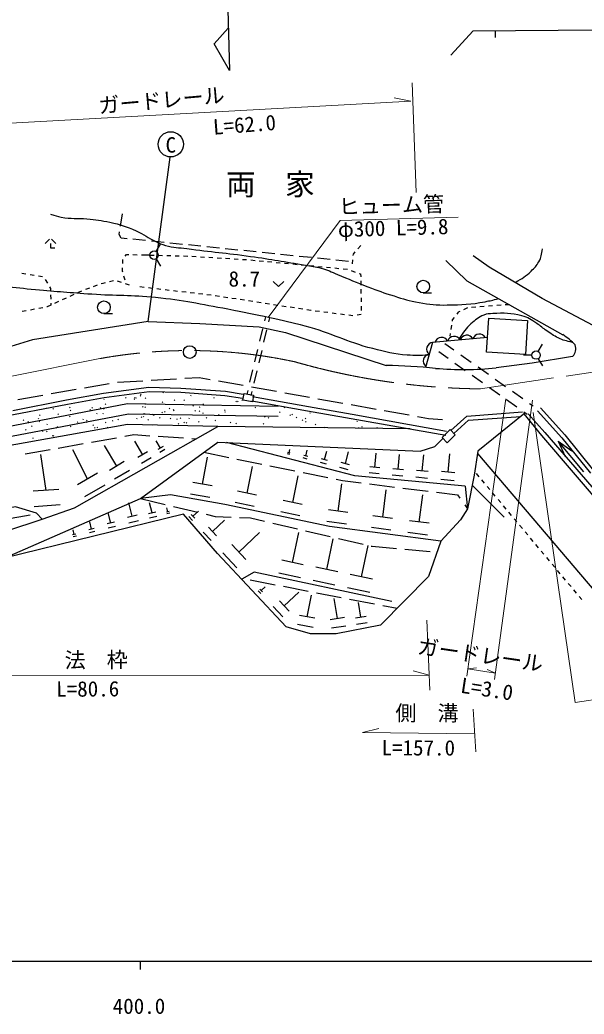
# Model space of a CAD drawing. Units: millimetres, scale not verified. Extents: x 40000 to 680000, y 20000 to 380000.
# Drawn here: x 453718 to 520644, y 198715 to 316668 of the extents above; entities that cross this region are included whole.
import ezdxf
from ezdxf.enums import TextEntityAlignment as Align

# ---------------------------------------------------------------- set-up
doc = ezdxf.new("R2010")
doc.units = ezdxf.units.MM
doc.header["$LTSCALE"] = 1000
doc.linetypes.add('CHAIN', pattern=[18.5, 12, -1.5, 3.5, -1.5])
for name, color, linetype, lineweight in [('M-BGD', 7, 'Continuous', 25), ('M-BMK', 2, 'CHAIN', 13), ('M-BMK-SRVR', 3, 'Continuous', 25), ('M-STR-HTXT', 7, 'Continuous', 13), ('M-STR-STRC', 7, 'Continuous', 25), ('M-TTL-BAND', 7, 'Continuous', 25)]:
    doc.layers.add(name, color=color, linetype=linetype, lineweight=lineweight)
doc.styles.add('ＭＳ ゴシック', font='')
doc.styles.get('ＭＳ ゴシック').set_extended_font_data('MS Gothic')

msp = doc.modelspace()

# ---------------------------------------------------------------- linework, layer by layer
at = {"layer": 'M-BGD'}
for p, q in [((510113, 315385), (510113, 314563)), ((465657, 292196), (465889, 293678)), ((465502, 291203), (465549, 291505)), ((457222, 290640), (456722, 290140)), ((457472, 290640), (457972, 290140)), ((465727, 290780), (465502, 291203)), ((466439, 290707), (465727, 290780)), ((468628, 290483), (467135, 290636)), ((470816, 290258), (469324, 290411)), ((473005, 290034), (471512, 290187)), ((457347, 290140), (457347, 289640)), ((457347, 289640), (457847, 289640)), ((469880, 289188), (470380, 290054)), ((475193, 289809), (473701, 289962)), ((477382, 289585), (475890, 289738)), ((479570, 289360), (478078, 289513)), ((481759, 289136), (480267, 289289)), ((483947, 288911), (482455, 289064)), ((493278, 288882), (493493, 289133)), ((493818, 289513), (494143, 289893)), ((465927, 287754), (465946, 288253)), ((466217, 288656), (466371, 288841)), ((466371, 288841), (466631, 288834)), ((467130, 288821), (467630, 288808)), ((468130, 288795), (468630, 288782)), ((469130, 288755), (468130, 288755)), ((469130, 288768), (469630, 288755)), ((469880, 288322), (470380, 287456)), ((470129, 288742), (470629, 288729)), ((471129, 288716), (471629, 288703)), ((472129, 288690), (472629, 288677)), ((473128, 288664), (473628, 288651)), ((474128, 288630), (474627, 288599)), ((475126, 288568), (475625, 288537)), ((476124, 288506), (476623, 288475)), ((477122, 288444), (477621, 288413)), ((478120, 288382), (478619, 288351)), ((479118, 288320), (479617, 288289)), ((480116, 288258), (480615, 288227)), ((481113, 288182), (481611, 288135)), ((482109, 288088), (482606, 288040)), ((483104, 287993), (483602, 287946)), ((484100, 287898), (484598, 287851)), ((486136, 288687), (484644, 288840)), ((488324, 288462), (486832, 288615)), ((490513, 288238), (489021, 288391)), ((492701, 288013), (491209, 288166)), ((493165, 287718), (493213, 288216)), ((493261, 288714), (493278, 288882)), ((465892, 286841), (465908, 287254)), ((465917, 286758), (465892, 286841)), ((485095, 287804), (485593, 287757)), ((486091, 287709), (486589, 287662)), ((487086, 287615), (487584, 287567)), ((488082, 287520), (488580, 287473)), ((489077, 287426), (489575, 287378)), ((490073, 287331), (490571, 287284)), ((491068, 287236), (491566, 287189)), ((492064, 287142), (492560, 287095)), ((492560, 287095), (492562, 287094)), ((493032, 286926), (493503, 286758)), ((453947, 286614), (454441, 286535)), ((454935, 286456), (455428, 286377)), ((455922, 286298), (456416, 286219)), ((456727, 285871), (456981, 285440)), ((463849, 285478), (463543, 285412)), ((464826, 285692), (464338, 285585)), ((465780, 285512), (465308, 285675)), ((466202, 285799), (466060, 286279)), ((483771, 285644), (484396, 285019)), ((485021, 285644), (484396, 285019)), ((493974, 286590), (494137, 286531)), ((494137, 286531), (494143, 286204)), ((494152, 285704), (494160, 285205)), ((457236, 285010), (457348, 284820)), ((457348, 284820), (457353, 284541)), ((461016, 284501), (460562, 284291)), ((461956, 284841), (461485, 284672)), ((462897, 285179), (462426, 285010)), ((463543, 285412), (463367, 285348)), ((466726, 285186), (466253, 285349)), ((468458, 284929), (467962, 284988)), ((469452, 284813), (468955, 284871)), ((470445, 284696), (469948, 284754)), ((471438, 284579), (470941, 284638)), ((472431, 284463), (471935, 284521)), ((473424, 284346), (472928, 284404)), ((474417, 284229), (473921, 284288)), ((494169, 284705), (494178, 284205)), ((501561, 284286), (502561, 284286)), ((457362, 284041), (457371, 283541)), ((458292, 283242), (457838, 283032)), ((459200, 283662), (458746, 283452)), ((460108, 284081), (459654, 283871)), ((475411, 284113), (474914, 284171)), ((476404, 283996), (475907, 284054)), ((477394, 283861), (476900, 283937)), ((478383, 283709), (477889, 283785)), ((479371, 283557), (478877, 283633)), ((480360, 283405), (479865, 283481)), ((481348, 283253), (480854, 283329)), ((482336, 283100), (481842, 283176)), ((494187, 283705), (494195, 283205)), ((454472, 282154), (453981, 282060)), ((455455, 282340), (454964, 282247)), ((456437, 282526), (455946, 282433)), ((456954, 282624), (456929, 282619)), ((457385, 282823), (456954, 282624)), ((457381, 283041), (457385, 282823)), ((483325, 282948), (482831, 283024)), ((484313, 282796), (483819, 282872)), ((485301, 282644), (484807, 282720)), ((486290, 282492), (485796, 282568)), ((487278, 282340), (486784, 282416)), ((488223, 282195), (487772, 282264)), ((488267, 282189), (488223, 282195)), ((489259, 282062), (488763, 282126)), ((490251, 281936), (489755, 281999)), ((494204, 282705), (494213, 282205)), ((505706, 281974), (505528, 281754)), ((505902, 282067), (505706, 281974)), ((506805, 282497), (506354, 282282)), ((507794, 282600), (507295, 282565)), ((508791, 282669), (508293, 282635)), ((509789, 282739), (509290, 282704)), ((510787, 282808), (510288, 282774)), ((511784, 282878), (511285, 282843)), ((463686, 281828), (464686, 281828)), ((482773, 280971), (482884, 281431)), ((483259, 280853), (483370, 281313)), ((491243, 281809), (490747, 281872)), ((492234, 281682), (491738, 281746)), ((493226, 281555), (492730, 281619)), ((494211, 281714), (493719, 281625)), ((505002, 281101), (504979, 280941)), ((505215, 281365), (505002, 281101)), ((482186, 278541), (482538, 279999)), ((482672, 278423), (483024, 279881)), ((504908, 280446), (504837, 279951)), ((502680, 278396), (501828, 275438)), ((509190, 278989), (502680, 278396)), ((504767, 279456), (504720, 279129)), ((481599, 276110), (481951, 277568)), ((482085, 275993), (482437, 277451)), ((504512, 276497), (503420, 277271)), ((505206, 277476), (504114, 278250)), ((515200, 277340), (515700, 278206)), ((507246, 276031), (506022, 276898)), ((514450, 276907), (513450, 276907)), ((515200, 276474), (515700, 275608)), ((481012, 273680), (481364, 275138)), ((481498, 273563), (481850, 275021)), ((506552, 275052), (505328, 275919)), ((509285, 274586), (508062, 275453)), ((468306, 273816), (465312, 273639)), ((472299, 274052), (469305, 273875)), ((474967, 274210), (473298, 274111)), ((476274, 273976), (474967, 274210)), ((480212, 273273), (477259, 273801)), ((508592, 273607), (507368, 274474)), ((511325, 273140), (510101, 274008)), ((460383, 272812), (457428, 272291)), ((464322, 273507), (461368, 272986)), ((463621, 272364), (469028, 273077)), ((463699, 271870), (469055, 272576)), ((469028, 273077), (472820, 272983)), ((469055, 272576), (472796, 272484)), ((470702, 272417), (470772, 272487)), ((472796, 272484), (478038, 272111)), ((472820, 272983), (478096, 272608)), ((478096, 272608), (480198, 272270)), ((480660, 272222), (480777, 272708)), ((481146, 272105), (481263, 272591)), ((484150, 272570), (481196, 273098)), ((510632, 272161), (509408, 273028)), ((513365, 271695), (512141, 272562)), ((452864, 270336), (459266, 271575)), ((456444, 272118), (453489, 271597)), ((459266, 271575), (463621, 272364)), ((459358, 271084), (463699, 271870)), ((463662, 271612), (463732, 271683)), ((466263, 271782), (466333, 271853)), ((467284, 271654), (467354, 271725)), ((467332, 271801), (467403, 271872)), ((467497, 271808), (467568, 271879)), ((467974, 272029), (468045, 272100)), ((468017, 272197), (468088, 272268)), ((468575, 271740), (468646, 271810)), ((470584, 271271), (470655, 271341)), ((472012, 271503), (472083, 271573)), ((473175, 271511), (473246, 271582)), ((473977, 272068), (474048, 272138)), ((476713, 271812), (476784, 271883)), ((478038, 272111), (480119, 271776)), ((479327, 271355), (479398, 271426)), ((479528, 271356), (479599, 271427)), ((480062, 271546), (480087, 271572)), ((481237, 271477), (487846, 270294)), ((481325, 271970), (487933, 270787)), ((488087, 271867), (485134, 272394)), ((492025, 271164), (489072, 271691)), ((512672, 270716), (511448, 271583)), ((431688, 264506), (466494, 271138)), ((431845, 265798), (459358, 271084)), ((456844, 270566), (456877, 270600)), ((457643, 270498), (457714, 270568)), ((459623, 270660), (459694, 270731)), ((459694, 270302), (459764, 270373)), ((462017, 270374), (462087, 270444)), ((462248, 270594), (462319, 270665)), ((463239, 270602), (463310, 270672)), ((463640, 270477), (463711, 270548)), ((463852, 271045), (463923, 271116)), ((466494, 271138), (484369, 270841)), ((468256, 270720), (468327, 270791)), ((468536, 271040), (468607, 271110)), ((468551, 270690), (468622, 270760)), ((470878, 270145), (470948, 270216)), ((471426, 270515), (471496, 270585)), ((471899, 270381), (471970, 270452)), ((471941, 270280), (472012, 270351)), ((474228, 270837), (474299, 270908)), ((474488, 270252), (474558, 270323)), ((475001, 270198), (475072, 270269)), ((475041, 270705), (475111, 270776)), ((475449, 271059), (475519, 271130)), ((478005, 270341), (478075, 270411)), ((478050, 270121), (478121, 270192)), ((481634, 270669), (481705, 270739)), ((484526, 270079), (484597, 270150)), ((485062, 270642), (485129, 270709)), ((487846, 270294), (493028, 269393)), ((487933, 270787), (493114, 269886)), ((495963, 270461), (493009, 270988)), ((499900, 269758), (496947, 270285)), ((506735, 269648), (513318, 270149)), ((513896, 269849), (513488, 270138)), ((514589, 270828), (514181, 271117)), ((515096, 270296), (517988, 267095)), ((515467, 270631), (518367, 267421)), ((431913, 263328), (466597, 269936)), ((454124, 269155), (454195, 269225)), ((454656, 268943), (454726, 269013)), ((455913, 269339), (455984, 269410)), ((455994, 269004), (456065, 269075)), ((456040, 269736), (456111, 269806)), ((458219, 269870), (458290, 269941)), ((459601, 269573), (459671, 269644)), ((460559, 268924), (460629, 268995)), ((461212, 269272), (461283, 269342)), ((461633, 269117), (461704, 269188)), ((461634, 268909), (461705, 268979)), ((462832, 269933), (462902, 270004)), ((463584, 269941), (463654, 270012)), ((463892, 268890), (463963, 268961)), ((464715, 269087), (464785, 269157)), ((465350, 269213), (465421, 269283)), ((466597, 269936), (484349, 269641)), ((467576, 269357), (467646, 269428)), ((468112, 269501), (468182, 269572)), ((468367, 269570), (468437, 269641)), ((468375, 269900), (468445, 269971)), ((468510, 269881), (468580, 269952)), ((468903, 269186), (468974, 269256)), ((469417, 269827), (469488, 269898)), ((469583, 269728), (469653, 269798)), ((470291, 269422), (470362, 269493)), ((470563, 270041), (470634, 270112)), ((471551, 269354), (471621, 269425)), ((472347, 269281), (472418, 269352)), ((472729, 269391), (472800, 269462)), ((473178, 268868), (473249, 268939)), ((473784, 269371), (473855, 269441)), ((474894, 268955), (474965, 269026)), ((475433, 269997), (475503, 270067)), ((475828, 269435), (475899, 269505)), ((476887, 269123), (476958, 269194)), ((477267, 269790), (477337, 269861)), ((482732, 269529), (482802, 269600)), ((483158, 269419), (483229, 269489)), ((485749, 269747), (485819, 269817)), ((485965, 269826), (486035, 269897)), ((486502, 269465), (486573, 269536)), ((487219, 269130), (487290, 269201)), ((487570, 269332), (487641, 269403)), ((487597, 268936), (487667, 269006)), ((488135, 270013), (488205, 270084)), ((493028, 269393), (504253, 267385)), ((493114, 269886), (504341, 267877)), ((493714, 269015), (493784, 269085)), ((502170, 269352), (500885, 269582)), ((503860, 269225), (502170, 269352)), ((504845, 267958), (506735, 269648)), ((505178, 267586), (506942, 269162)), ((506942, 269162), (513130, 269633)), ((513477, 269915), (515605, 267365)), ((514010, 269945), (515974, 267702)), ((454394, 268005), (454465, 268076)), ((455102, 268426), (455172, 268497)), ((456417, 267856), (456487, 267927)), ((456869, 267802), (456940, 267873)), ((456940, 268661), (457011, 268732)), ((457978, 268222), (458049, 268292)), ((458123, 268371), (458194, 268442)), ((459721, 268414), (459792, 268485)), ((462365, 268563), (462436, 268634)), ((462578, 268233), (462649, 268304)), ((462885, 268297), (462956, 268367)), ((464061, 268268), (464131, 268339)), ((469423, 268603), (469435, 268614)), ((472360, 268559), (472383, 268582)), ((472487, 268717), (472557, 268788)), ((473432, 268829), (473503, 268900)), ((478660, 268857), (478731, 268928)), ((479338, 268744), (479409, 268815)), ((482573, 268706), (482644, 268776)), ((488749, 268617), (488820, 268688)), ((489809, 268299), (489875, 268365)), ((493881, 268238), (493950, 268306)), ((494292, 268377), (494363, 268448)), ((496081, 268286), (496152, 268357)), ((455255, 267032), (455325, 267102)), ((457599, 267306), (457670, 267377)), ((457679, 267274), (457749, 267345)), ((462217, 266571), (465170, 267096)), ((466155, 267271), (467232, 267462)), ((467232, 267462), (469134, 267335)), ((468298, 265076), (467346, 266689)), ((470390, 265871), (469888, 266721)), ((470132, 267269), (473125, 267069)), ((474123, 267002), (474619, 266969)), ((515605, 267365), (523933, 257599)), ((515974, 267702), (524366, 257987)), ((520592, 263039), (517579, 266700)), ((517579, 266700), (518407, 264879)), ((517579, 266700), (519206, 265537)), ((517988, 267095), (521392, 262903)), ((518367, 267421), (521775, 263225)), ((454340, 265171), (457294, 265696)), ((458278, 265871), (461232, 266396)), ((461742, 262203), (459979, 265660)), ((465213, 263740), (463764, 266193)), ((468874, 265416), (467722, 264736)), ((470694, 266050), (470087, 265691)), ((470909, 265685), (470302, 265327)), ((485651, 265309), (485756, 265713)), ((487631, 264927), (487811, 265621)), ((489847, 264499), (490112, 265518)), ((492327, 264020), (492687, 265404)), ((456820, 260855), (456217, 265120)), ((466089, 264257), (464336, 263222)), ((469283, 264725), (468130, 264045)), ((475374, 261584), (475969, 264799)), ((475545, 265366), (478485, 264767)), ((479464, 264567), (482404, 263967)), ((485750, 265099), (485462, 265174)), ((485795, 265272), (485507, 265347)), ((487801, 264565), (487305, 264694)), ((487879, 264862), (487383, 264992)), ((490211, 264404), (489483, 264594)), ((495822, 263581), (495978, 265246)), ((498576, 263364), (498741, 265123)), ((501446, 263163), (501625, 265081)), ((504521, 262997), (504727, 265196)), ((466710, 263206), (464957, 262171)), ((480670, 260534), (481325, 263695)), ((483384, 263768), (486323, 263168)), ((490097, 263968), (489369, 264157)), ((492667, 263299), (491679, 263556)), ((492821, 263892), (491833, 264149)), ((496417, 263525), (495228, 263636)), ((499205, 263305), (497948, 263422)), ((502131, 263099), (500761, 263228)), ((505306, 262924), (503736, 263071)), ((462935, 262908), (460548, 261499)), ((486080, 259414), (486737, 262580)), ((487303, 262968), (490243, 262369)), ((491222, 262169), (491985, 262013)), ((491985, 262013), (494190, 261740)), ((496351, 262811), (495161, 262923)), ((499134, 262551), (497878, 262668)), ((502054, 262278), (500684, 262406)), ((505218, 261982), (503648, 262129)), ((508188, 262470), (507867, 262853)), ((508830, 261703), (508509, 262086)), ((458355, 260958), (455285, 260752)), ((463780, 261476), (461394, 260067)), ((476522, 261371), (474225, 261797)), ((481799, 260300), (479541, 260768)), ((491477, 258383), (491903, 261610)), ((495182, 261617), (498160, 261249)), ((496754, 257665), (497181, 260900)), ((499152, 261126), (502129, 260757)), ((506533, 261357), (506818, 258670)), ((507370, 261473), (511160, 257657)), ((509471, 260936), (509150, 261319)), ((471579, 260309), (468032, 259881)), ((468032, 259881), (470950, 259185)), ((476267, 259993), (473970, 260419)), ((487211, 259179), (484949, 259649)), ((501091, 257096), (501519, 260340)), ((503122, 260634), (505629, 260324)), ((505629, 260324), (505905, 259939)), ((510112, 260168), (509792, 260552)), ((510754, 259401), (510433, 259785)), ((458478, 259116), (455409, 258910)), ((467050, 257777), (466660, 259371)), ((469404, 258173), (469110, 259369)), ((471442, 258343), (471105, 258260)), ((471274, 258302), (471158, 258773)), ((471923, 258952), (474841, 258256)), ((474239, 257771), (474888, 258379)), ((481517, 258945), (479260, 259414)), ((492630, 258231), (490325, 258535)), ((506489, 259127), (506818, 258670)), ((511395, 258634), (511075, 259018)), ((451994, 257436), (454949, 257953)), ((464496, 256975), (464200, 258182)), ((467620, 257916), (466481, 257637)), ((467787, 257233), (466649, 256954)), ((469831, 258277), (468976, 258068)), ((469957, 257765), (469102, 257555)), ((471492, 258141), (471155, 258058)), ((474179, 257279), (473744, 257742)), ((474457, 257540), (474022, 258003)), ((475813, 258024), (476884, 257768)), ((476549, 255973), (477970, 257307)), ((476884, 257768), (478781, 257682)), ((479780, 257636), (481066, 257578)), ((481066, 257578), (482734, 257190)), ((486929, 257822), (484668, 258292)), ((492447, 256848), (490142, 257153)), ((497909, 257512), (495598, 257817)), ((502249, 256943), (499932, 257249)), ((512037, 257867), (511716, 258250)), ((512678, 257100), (512358, 257483)), ((460173, 255619), (460037, 256171)), ((462520, 256334), (461905, 256183)), ((462611, 255965), (461995, 255814)), ((462213, 256259), (462002, 257120)), ((464927, 257081), (464064, 256869)), ((465054, 256563), (464191, 256352)), ((477026, 255466), (476073, 256481)), ((483708, 256964), (486631, 256284)), ((487605, 256058), (490527, 255379)), ((497726, 256125), (495415, 256431)), ((513320, 256333), (512999, 256716)), ((460370, 255667), (459975, 255570)), ((460428, 255430), (460033, 255333)), ((476417, 254894), (475464, 255909)), ((479678, 253538), (482146, 255853)), ((486047, 252287), (486807, 255864)), ((490118, 251449), (490890, 255086)), ((491501, 255152), (494423, 254473)), ((502066, 255552), (499748, 255858)), ((513961, 255565), (513640, 255949)), ((514603, 254798), (514282, 255182)), ((480505, 252656), (478851, 254419)), ((494231, 250603), (495017, 254300)), ((495397, 254247), (495512, 254220)), ((495512, 254220), (498382, 253957)), ((499378, 253866), (502365, 253593)), ((515244, 254031), (514923, 254415)), ((515886, 253264), (515565, 253648)), ((479448, 251664), (477794, 253427)), ((487325, 252016), (484770, 252559)), ((516527, 252497), (516206, 252880)), ((491416, 251174), (488819, 251725)), ((517168, 251730), (516848, 252113)), ((517810, 250962), (517489, 251346)), ((481527, 251134), (480025, 250319)), ((481045, 250228), (483990, 249660)), ((497831, 247671), (481527, 251134)), ((486999, 250483), (484444, 251026)), ((491085, 249615), (488488, 250167)), ((495552, 250322), (492911, 250883)), ((518451, 250195), (518131, 250579)), ((482299, 248619), (481993, 248947)), ((482496, 248803), (482189, 249130)), ((482343, 248967), (482801, 249396)), ((484972, 249470), (487918, 248902)), ((495215, 248738), (492574, 249299)), ((519093, 249428), (518772, 249812)), ((519734, 248661), (519414, 249045)), ((485651, 246525), (484493, 247763)), ((485072, 247144), (486805, 248765)), ((487799, 245847), (488297, 248423)), ((488900, 248712), (491845, 248143)), ((491373, 245638), (491010, 248020)), ((492827, 247954), (495773, 247385)), ((520376, 247894), (520055, 248277)), ((484908, 245830), (483750, 247068)), ((494161, 245796), (493891, 247566)), ((496755, 247196), (498474, 246864)), ((488719, 245670), (486879, 246025)), ((492224, 245768), (490523, 245509)), ((494793, 245892), (493528, 245699)), ((488506, 244566), (486666, 244921)), ((492379, 244747), (490678, 244488)), ((494909, 245133), (493644, 244940))]:
    msp.add_line(p, q, dxfattribs=at)
for points in [[(504851, 312469), (507503, 315362), (537691, 315625), (538676, 314808), (540394, 314780), (543829, 321116)], [(504243, 288109), (506735, 285702), (518140, 279323)], [(523050, 279705), (515652, 283599), (509394, 287329), (507479, 288693)], [(468930, 280886), (455221, 278707), (446942, 276172), (430409, 273063)], [(468930, 280886), (475055, 280633), (482091, 280265), (485227, 279594), (497165, 275678)], [(519280, 276747), (514488, 275930), (510199, 275395)], [(513605, 270019), (508029, 265485), (507606, 262669), (506818, 258670), (505973, 257375), (503636, 254841), (502200, 250645), (496511, 244872), (491217, 243830), (488176, 243830), (485304, 244675), (477165, 253376), (473110, 258023), (451849, 252813)], [(422253, 260876), (422497, 259074), (428467, 252785), (432071, 250006), (434906, 250363), (456374, 257431), (460203, 258783), (477212, 268442)], [(499998, 268146), (477212, 268442), (466487, 268647), (433102, 262681), (422497, 259074)], [(451849, 252813), (468032, 259881), (477212, 266583), (501205, 265513), (502922, 266048), (503852, 266949)], [(506533, 261357), (493438, 262581), (478235, 266538)], [(507987, 265208), (522711, 247938), (528139, 252565), (523933, 257599)], [(503636, 254841), (490439, 256583), (478021, 259160), (471579, 260309)], [(456374, 257431), (455672, 258149), (453202, 258904), (443459, 257074), (434025, 255441), (431842, 254273), (428659, 252836)]]:
    msp.add_lwpolyline(points, dxfattribs=at)
for points in [[(509330, 281271), (513920, 280989), (513673, 276964), (509083, 277245)], [(480305, 272341), (481423, 272163), (481297, 271370), (480179, 271548)], [(503797, 267141), (504738, 268053), (505350, 267421), (504410, 266509)]]:
    msp.add_lwpolyline(points, close=True, dxfattribs=at)
for centre, radius in [((469630, 288755), 500), ((501561, 285036), 750), ((463686, 282578), 750), ((514950, 276907), 500)]:
    msp.add_circle(centre, radius, dxfattribs=at)
for centre, radius, start, end in [((502749, 277617), 782, 95.07169, 232.79309), ((503741, 278179), 812, 27.82323, 162.5835), ((505235, 278315), 812, 27.82323, 162.5835), ((506728, 278451), 812, 27.82323, 162.5835), ((508222, 278587), 812, 27.82323, 162.5835), ((512657, 271373), 9658, 44.15065, 55.40933), ((518427, 277651), 1244, 313.34478, 21.15402), ((502369, 276186), 812, 96.55225, 231.31253), ((495717, 202095), 73598, 84.2939, 88.87293), ((506275, 311737), 36554, 264.91428, 276.16211)]:
    msp.add_arc(centre, radius, start, end, dxfattribs=at)
for points, knots in [([(457361, 293617), (457935, 293427), (458128, 293389), (458628, 293279), (459792, 293025), (460484, 293173), (461670, 293054), (462742, 292947), (463350, 292897), (464401, 292660), (465643, 292380), (466337, 292166), (467499, 291646), (468456, 291217), (468901, 290794), (469854, 290357), (470291, 290156), (470536, 290032), (471000, 289906), (471964, 289644), (472540, 289668), (473530, 289533), (476472, 289131), (478136, 289029), (481077, 288613), (483626, 288252), (485047, 288002), (487584, 287567), (488312, 287443), (488732, 287426), (489443, 287230), (490228, 287014), (490627, 286769), (491383, 286466), (492792, 285903), (493560, 285533), (494981, 285002), (496189, 284550), (496866, 284293), (498098, 283913), (499244, 283560), (499884, 283337), (501064, 283125), (502353, 282893), (503096, 282819), (504406, 282843), (506172, 282875), (507179, 282891), (508911, 283237), (509532, 283361), (509761, 283399), (510491, 283601)], [0, 0, 0, 0, 1, 1, 1, 2, 2, 2, 3, 3, 3, 4, 4, 4, 5, 5, 5, 6, 6, 6, 7, 7, 7, 8, 8, 8, 9, 9, 9, 10, 10, 10, 11, 11, 11, 12, 12, 12, 13, 13, 13, 14, 14, 14, 15, 15, 15, 16, 16, 16, 17, 17, 17, 17]), ([(512451, 285507), (513358, 286045), (513715, 286210), (514356, 286861), (514750, 287261), (515005, 287475), (515276, 287968), (515580, 288522), (515611, 288835), (515707, 289526)], [0, 0, 0, 0, 1, 1, 1, 2, 2, 2, 3, 3, 3, 3]), ([(502206, 276903), (501040, 276835), (500660, 276844), (499671, 276903), (498052, 277000), (497160, 277261), (495588, 277663), (492387, 278483), (490752, 279476), (487563, 280339), (485940, 280778), (485013, 280954), (483370, 281313), (481427, 281738), (480339, 281979), (478382, 282338), (475051, 282949), (473192, 283379), (469822, 283718), (466874, 284015), (465203, 283916), (462247, 284112), (459637, 284286), (458178, 284421), (455573, 284647), (452810, 284887), (451275, 285197), (448504, 285323), (446482, 285415), (445344, 285154), (443323, 285267), (441758, 285354), (441204, 285412), (439331, 285668)], [0, 0, 0, 0, 1, 1, 1, 2, 2, 2, 3, 3, 3, 4, 4, 4, 5, 5, 5, 6, 6, 6, 7, 7, 7, 8, 8, 8, 9, 9, 9, 10, 10, 10, 11, 11, 11, 11]), ([(519270, 278411), (518486, 278589), (518202, 278645), (517573, 278939), (517006, 279203), (516726, 279424), (516207, 279774), (515730, 280096), (515513, 280350), (515027, 280659), (514370, 281077), (514005, 281373), (513250, 281560), (511950, 281883), (511166, 281919), (509830, 281819), (509407, 281787), (509145, 281820), (508757, 281648), (508096, 281354), (507768, 281085), (507227, 280605), (506575, 280026), (506382, 279692), (505840, 278857)], [0, 0, 0, 0, 1, 1, 1, 2, 2, 2, 3, 3, 3, 4, 4, 4, 5, 5, 5, 6, 6, 6, 7, 7, 7, 8, 8, 8, 8])]:
    msp.add_open_spline(points, degree=3, knots=knots, dxfattribs=at)
at = {"layer": 'M-BMK'}
for p, q in [((571909, 282395), (508355, 272894)), ((416294, 267045), (463218, 276488))]:
    msp.add_line(p, q, dxfattribs=at)
for centre, radius, start, end in [((473807, 218025), 59414, 77.83358, 100.26595), ((509115, 355268), 82377, 253.94189, 269.47166)]:
    msp.add_arc(centre, radius, start, end, dxfattribs=at)
at = {"layer": 'M-BMK-SRVR'}
for p, q in [((477710, 343652), (478597, 310679)), ((476770, 313826), (478435, 315702)), ((478597, 310679), (476770, 313826))]:
    msp.add_line(p, q, dxfattribs=at)
msp.add_circle((473867, 277258), 750, dxfattribs=at)
at = {"layer": 'M-STR-HTXT'}
for p, q in [((500249, 309189), (500735, 296179)), ((438988, 303645), (500087, 307028)), ((500087, 307028), (498130, 307438)), ((511374, 271698), (506721, 238795)), ((514512, 271554), (510015, 238415)), ((514588, 270097), (519598, 235703)), ((502008, 245449), (502345, 237134)), ((502285, 238931), (500352, 239447)), ((506844, 239664), (507890, 239779)), ((506844, 239664), (510117, 239163)), ((510117, 239163), (509153, 239586)), ((426010, 238866), (502285, 238931)), ((519598, 235703), (542072, 238976)), ((507486, 234877), (507792, 229817)), ((494358, 232110), (496295, 232606)), ((494358, 232110), (507652, 231959))]:
    msp.add_line(p, q, dxfattribs=at)
msp.add_lwpolyline([(505698, 293278), (491709, 292881), (483162, 281350)], dxfattribs=at)
at = {"layer": 'M-STR-STRC'}
msp.add_line((468930, 280886), (471560, 300379), dxfattribs=at)
msp.add_circle((471611, 301905), 1500, dxfattribs=at)
at = {"layer": 'M-TTL-BAND'}
for p, q in [((40000, 205000), (579000, 205000)), ((468000, 205000), (468000, 204000))]:
    msp.add_line(p, q, dxfattribs=at)

# ---------------------------------------------------------------- texts
at = {"layer": 'M-BGD', "style": 'ＭＳ ゴシック'}
for s, height, p in [('両\u3000家', 2566, (483433, 297167)), ('8.7', 1833, (480341, 285939))]:
    msp.add_text(s, height=height, dxfattribs=at).set_placement(p, align=Align.MIDDLE_CENTER)
at = {"layer": 'M-STR-HTXT', "style": 'ＭＳ ゴシック'}
for s, rotation, p in [('ガードレール', 5.035, (470512, 307140)), ('L=62.0', 4.439, (480356, 304242)), ('ガードレール', 351.706, (508345, 241329)), ('L=3.0', 351.3, (509120, 237288)), ('L=80.6', 0.41, (461761, 237299)), ('L=157.0', 359.839, (500974, 230313))]:
    msp.add_text(s, height=1833, rotation=rotation, dxfattribs=at).set_placement(p, align=Align.MIDDLE_CENTER)
for s, rotation, p in [('ヒューム管', 1.626, (491571, 293040)), ('法\u3000枠', 0.41, (459032, 239245)), ('側\u3000溝', 359.839, (498254, 232972))]:
    msp.add_text(s, height=1833, rotation=rotation, dxfattribs=at).set_placement(p, align=Align.BOTTOM_LEFT)
msp.add_text('φ300 L=9.8', height=1833, rotation=1.626, dxfattribs=at).set_placement((491410, 292721), align=Align.TOP_LEFT)
at = {"layer": 'M-STR-STRC', "style": 'ＭＳ ゴシック'}
msp.add_text('C', height=1833, dxfattribs=at).set_placement((471619, 301837), align=Align.MIDDLE_CENTER)
at = {"layer": 'M-TTL-BAND', "style": 'ＭＳ ゴシック'}
msp.add_text('400.0', height=1833, dxfattribs=at).set_placement((467844, 198195), align=Align.BOTTOM_CENTER)

doc.saveas('drawing.dxf')
